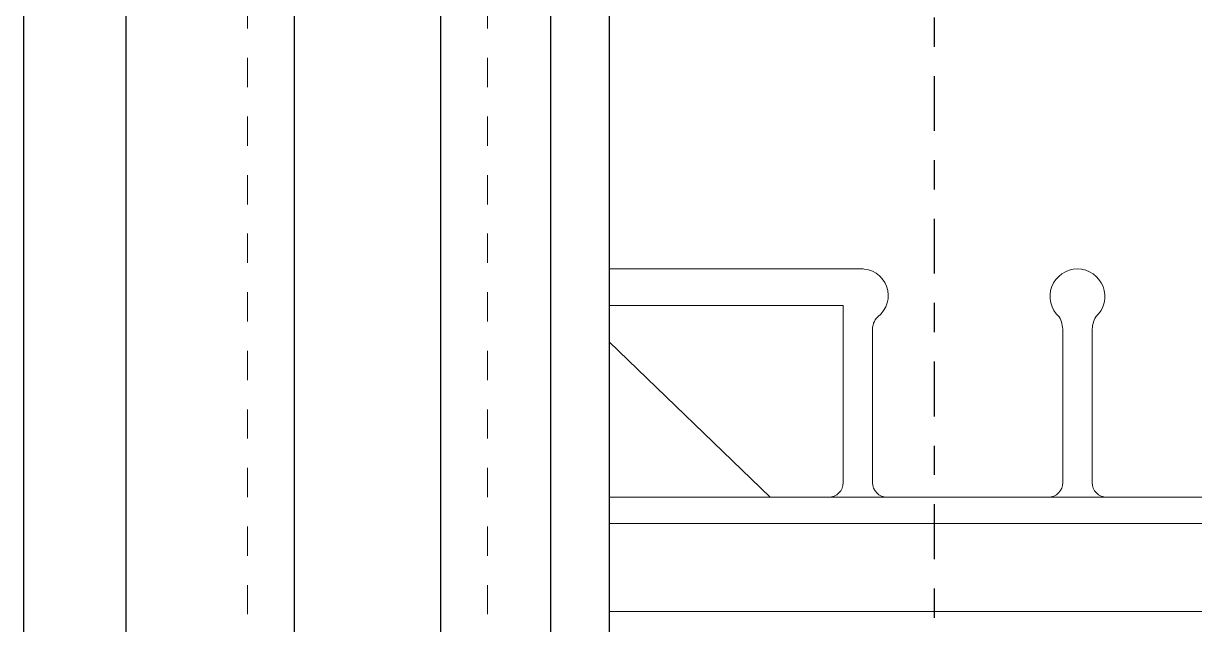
# Model space of a CAD drawing. Header units: inches. Extents: x -81.3 to 1.8, y 184.7 to 266.4.
# Drawn here: x -55.88 to -51.88, y 212.203 to 214.256 of the extents above; entities that cross this region are included whole.
import ezdxf

# ---------------------------------------------------------------- set-up
doc = ezdxf.new("R2010")
doc.units = ezdxf.units.IN
doc.header["$MEASUREMENT"] = 0
doc.linetypes.add('CENTER', pattern=[2, 1.25, -0.25, 0.25, -0.25])
doc.linetypes.add('DASHED2', pattern=[0.375, 0.25, -0.125])
for name, color, linetype, lineweight in [('A2 Hatch', 8, 'Continuous', 9), ('DETAILS', 7, 'Continuous', 13), ('REBAR', 2, 'CENTER', 30)]:
    doc.layers.add(name, color=color, linetype=linetype, lineweight=lineweight)

msp = doc.modelspace()

# ---------------------------------------------------------------- linework, layer by layer
at = {"color": 1}
for p, q in [((-55.5304, 216.1378), (-55.5304, 204.3675)), ((-54.9554, 216.1378), (-54.9554, 204.5625)), ((-54.4554, 216.1378), (-54.4554, 204.7321)), ((-53.8804, 216.1378), (-53.8804, 204.9271)), ((-54.0804, 215.8878), (-54.0804, 204.8592)), ((-55.8804, 215.6378), (-55.8804, 204.2488))]:
    msp.add_line(p, q, dxfattribs=at)
at = {"layer": 'A2 Hatch', "linetype": 'DASHED2', "ltscale": 0.15}
for p, q in [((-55.1154, 216.1378), (-55.1154, 204.5082)), ((-54.2954, 216.1378), (-54.2954, 204.7863))]:
    msp.add_line(p, q, dxfattribs=at)
at = {"layer": 'DETAILS', "color": 6, "lineweight": 20}
for p, q in [((-53.0124, 213.4171), (-53.8804, 213.4171)), ((-53.0804, 213.2921), (-53.8804, 213.2921)), ((-53.0804, 212.6878), (-53.0804, 213.2921)), ((-52.9804, 212.6878), (-52.9804, 213.2057)), ((-52.3304, 212.6878), (-52.3304, 213.2057)), ((-52.2304, 212.6878), (-52.2304, 213.2057)), ((-53.3304, 212.6378), (-53.8804, 213.168)), ((-53.8804, 212.6378), (-53.3304, 212.6378)), ((-53.1304, 212.6378), (-53.8804, 212.6378)), ((-53.8804, 212.6378), (-49.8804, 212.6378)), ((-53.1304, 212.6378), (-52.9304, 212.6378)), ((-52.3804, 212.6378), (-52.9304, 212.6378)), ((-52.3804, 212.6378), (-52.1804, 212.6378)), ((-51.5804, 212.6378), (-52.1804, 212.6378)), ((-49.8804, 212.5478), (-53.8804, 212.5478)), ((-49.8804, 212.2478), (-53.8804, 212.2478))]:
    msp.add_line(p, q, dxfattribs=at)
for centre, radius, start, end in [((-53.0179, 213.3261), 0.0912, 307.4863, 93.4766), ((-52.2804, 213.3235), 0.0936, 311.7279, 228.2721), ((-52.9187, 213.2099), 0.0619, 134.9903, 183.9263), ((-52.4304, 213.2057), 0.1, 0, 28.6972), ((-52.1304, 213.2057), 0.1, 151.3028, 180), ((-53.1304, 212.6878), 0.05, 270, 0), ((-52.9304, 212.6878), 0.05, 180, 270), ((-52.3804, 212.6878), 0.05, 270, 0), ((-52.1804, 212.6878), 0.05, 180, 270)]:
    msp.add_arc(centre, radius, start, end, dxfattribs=at)
at = {"layer": 'REBAR', "ltscale": 0.15}
msp.add_line((-52.7697, 261.3636), (-52.7697, 206.3342), dxfattribs=at)

doc.saveas('drawing.dxf')
